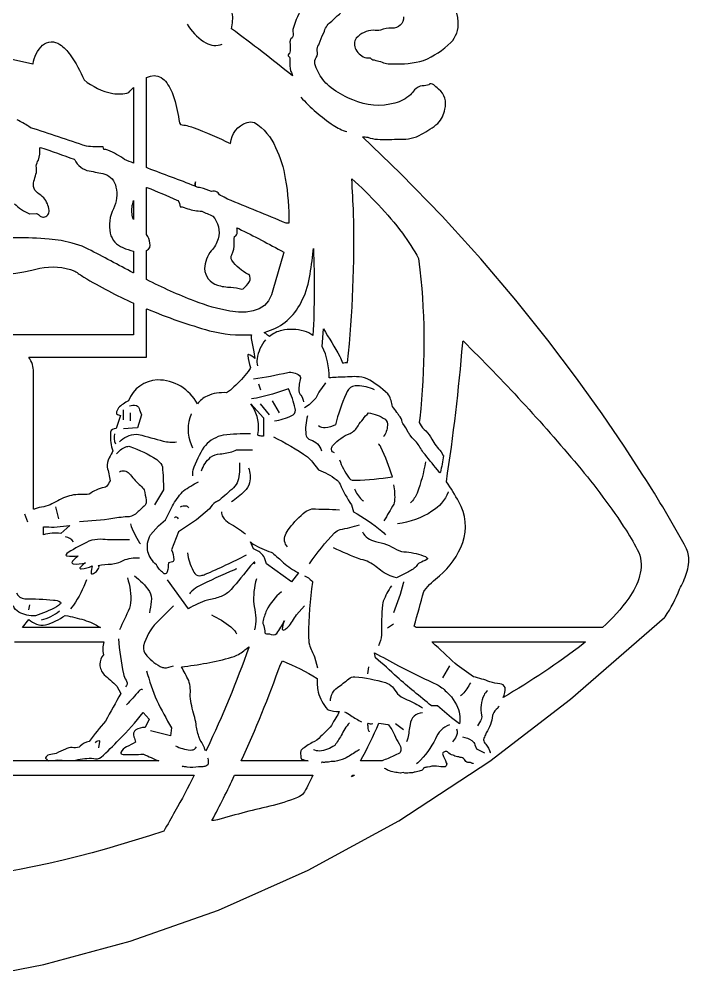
# Model space of a CAD drawing. Extents: x 0.5 to 38.1, y 1.1 to 53.1.
# Drawn here: x 26.46 to 38.14, y 1.38 to 18.17 of the extents above; entities that cross this region are included whole.
import ezdxf

# ---------------------------------------------------------------- set-up
doc = ezdxf.new("R2010")
doc.units = 0
doc.linetypes.add('0', pattern=[0])
doc.layers.add('1', color=7, linetype='0')

msp = doc.modelspace()

# ---------------------------------------------------------------- linework, layer by layer
at = {"layer": '1'}
for p, q in [((30.635605, 11.804092), (30.670502, 11.699402)), ((30.82756, 11.263123), (30.670502, 11.455093)), ((31.00206, 11.298035), (30.879913, 11.507431)), ((28.2798, 11.175873), (28.2798, 11.350388)), ((28.401962, 11.158432), (28.401962, 11.298035)), ((27.093185, 9.6577), (27.145538, 9.448303)), ((26.552223, 9.535553), (26.604576, 9.395935)), ((26.639473, 7.947571), (26.622017, 7.860306)), ((32.886703, 7.546204), (32.991409, 7.616013)), ((33.968628, 6.883102), (33.846466, 6.673676)), ((32.555145, 6.865631), (32.537689, 6.7435)), ((33.165909, 5.766266), (33.026306, 5.870972))]:
    msp.add_line(p, q, dxfattribs=at)
for points in [[(33.166687, 18.210815, -0.462838), (32.963943, 18.015396, 0.124914), (32.765152, 17.98053, -0.105402), (32.640579, 17.980118, 0.194463), (32.34264, 17.839966, 0.305219), (32.336601, 17.640497, 0.222743), (32.523972, 17.493286), (32.585281, 17.493286, 0.172556), (32.653603, 17.458729, 0.021804), (32.767776, 17.429352, 0.122024), (32.979385, 17.389679, 0.074393), (33.518234, 17.449661, 0.093763), (33.992676, 17.762917, 0.208223), (34.121567, 18.12254, 0.250482), (33.833889, 18.627701, 0.092221)], [(31.452774, 18.453064, 0.093331), (31.26059, 18.05777, 0.211499), (31.240633, 17.920519, -0.297382), (31.203543, 17.830088, 0.200838), (31.186569, 17.775345, -0.088488), (31.179001, 17.569214, 0.72357), (31.165546, 17.520182, -0.183923), (31.185165, 17.452316, 0.05406), (31.196732, 17.266174), (31.199356, 17.260208, -0.159232), (31.229034, 17.182419, 0.01208), (30.166277, 18.00383, 0.093251), (30.180159, 18.283937, -0.018333)], [(25.417992, 1.384674), (26.889198, 1.668457), (28.399124, 2.075134), (29.940262, 2.619034), (31.505112, 3.314362), (33.086151, 4.175354), (34.675888, 5.216263), (36.080734, 6.298752), (37.722656, 7.726563), (37.732117, 7.739059, 0.057143), (37.982666, 8.219788, 0.050661), (38.105694, 8.500515, 0.104056), (38.140171, 8.806457, 0.067425), (38.106277, 8.922943, 0.017721), (37.344757, 10.213486), (37.017288, 10.717667), (36.631546, 11.284012), (36.187927, 11.903427), (35.686813, 12.566803), (35.128601, 13.265045), (34.513672, 13.989044), (33.842438, 14.729691), (33.11528, 15.47789), (32.451721, 16.115356, -0.049928), (32.544098, 16.110367, 0.081771), (32.711716, 16.074661, 0.021092), (33.112854, 16.078064, 0.150809), (33.480003, 16.161039, 0.049584), (33.767303, 16.350708, 0.146597), (33.88797, 16.599396, 0.297155), (33.779961, 16.950123), (33.756996, 16.969524), (33.732834, 16.987411, 0.166473), (33.651508, 17.044331, 0.249791), (33.610886, 17.025986, -0.095598), (33.495171, 17.008913, 0.193184), (33.36005, 16.934608, 0.028564), (33.28833, 16.849365, -0.12612), (33.017673, 16.70632, -0.179744), (32.283592, 16.762465, -0.058016), (31.943354, 16.941042), (31.904871, 16.970224), (31.867682, 17.001038, -0.105568), (31.676268, 17.254047, -0.053722), (31.619711, 17.393061, -0.190433), (31.645477, 17.504166, 0.200092), (31.6623, 17.620747, -0.204092), (31.68811, 17.72139), (31.69726, 17.742575, -0.039448), (31.771187, 17.92304), (31.787643, 17.96167, -0.178742), (31.915497, 18.13623, -0.026787), (32.068523, 18.277328, 0.073307)], [(29.392258, 18.082306, 0.100853), (29.680046, 17.778427), (29.716888, 17.756958, 0.240759), (30.004013, 17.736313)], [(25.706062, 17.610016), (26.702255, 17.388626), (26.70565, 17.389313, -0.163077), (26.868744, 17.715969, -0.349987), (27.1721, 17.728563, -0.093783), (27.351448, 17.546097, -0.051676), (27.594421, 17.110077, 0.122259), (28.093872, 16.874542, 0.121292), (28.374702, 16.89093, -0.017176), (28.457047, 16.980484), (28.458595, 16.972656), (28.458595, 15.675781), (28.458282, 15.659393, -0.011544), (28.301369, 15.718475, 0.059431), (28.010765, 15.883453, 0.057132), (27.939827, 15.89859, 0.013341), (27.927528, 15.943481, -0.033193), (27.635849, 15.951553, 0.00462), (26.661621, 16.276062), (26.626965, 16.301161, 0.02351), (26.426714, 16.412117)], [(31.373047, 16.811691, 0.059381), (31.94162, 16.318237, 0.069684), (32.17775, 16.207458)], [(26.380033, 14.948924, 0.105704), (26.641327, 14.77507), (26.650414, 14.773941), (26.763702, 14.779861, -0.150652), (26.826094, 14.733775, 0.242543), (26.888191, 14.717239, 0.428112), (26.983177, 14.832916, 0.148464), (26.891487, 15.05336, 0.037181), (26.779793, 15.138702, -0.335111), (26.727051, 15.373108, 0.007968), (26.763351, 15.496033, 0.017732), (26.759834, 15.606613, -0.089242), (26.796692, 15.710617, 0.08773), (26.822815, 15.925812), (26.834066, 15.931396, -0.004879), (27.419687, 15.726455), (27.432014, 15.715836, 0.241746), (27.685013, 15.520981, -0.018225), (27.95396, 15.466655, -0.279883), (28.149111, 15.241002, -0.177511), (28.104942, 14.862122, 0.165493), (28.049488, 14.432596, 0.239541), (28.270666, 14.182339, 0.051669), (28.458603, 14.122574), (28.458595, 13.742676), (28.452599, 13.742017, 0.003739), (27.666418, 14.157409), (27.559853, 14.205841), (27.385147, 14.262756), (27.191422, 14.304352), (26.98243, 14.332306, 0.04537), (25.829741, 14.324442, 0.008458)], [(24.56752, 13.77124, 0.107604), (26.819426, 13.822007, -0.148089), (27.432457, 13.774187, 0.029054), (27.59189, 13.669578, 0.034674), (28.458603, 13.212372), (28.458595, 12.660889), (28.430183, 12.660843), (25.287071, 12.660843)], [(30.757767, 12.5719, 0.131684), (30.611603, 12.244324, 0.083301), (30.618149, 12.11821)], [(30.548355, 11.891342, 0.022658), (31.146976, 12.004312, -0.200829), (31.35014, 11.9512, -0.269203), (31.36647, 11.881241, 0.103965), (31.346252, 11.654755, 0.159274), (31.373281, 11.608411, -0.168382), (31.420868, 11.48999)], [(31.804764, 11.821549, 0.05524), (31.636276, 11.55513, -0.092352), (31.438324, 11.385284)], [(32.659851, 11.699402, 0.100254), (32.361572, 11.771912), (32.324402, 11.768875, 0.271417), (32.182373, 11.670181), (32.163605, 11.632156, 0.035628), (31.979416, 11.089096, -0.098312), (31.801052, 11.035288, -0.153425), (31.682633, 11.071182)], [(30.91481, 11.158432, 0.077024), (31.217575, 11.250122), (31.241699, 11.266724, 0.337018), (31.27771, 11.374268, 0.053516), (31.159714, 11.715561, -0.028636), (30.599365, 11.554474), (30.554321, 11.547043), (30.513458, 11.542328)], [(28.384506, 11.420181, -0.164821), (28.506577, 11.425678, -0.246914), (28.563766, 11.353577), (28.593918, 11.263123), (28.524574, 11.037781), (28.522507, 11.036179), (28.2798, 11.018829)], [(29.466431, 11.280579), (29.463877, 11.275725, 0.20342), (29.460373, 10.744446), (29.483871, 10.687271)], [(31.961838, 10.600022), (31.950069, 10.604097, -0.400429), (31.912525, 10.68081, -0.150116), (31.93985, 10.731888, -0.120559), (32.234234, 10.938963, 0.158653), (32.375347, 11.074604, -0.043557), (32.555145, 11.298035, -0.111891), (32.846169, 11.187319, -0.244053), (32.88612, 11.079286, -0.139279), (32.816894, 10.879211)], [(31.490677, 11.245666, 0.094149), (31.463856, 10.918899, 0.164557), (31.514999, 10.838272), (31.54303, 10.826859, -0.273647), (31.73497, 10.634918)], [(28.210007, 10.791977, -0.19824), (28.50238, 10.923889), (28.546204, 10.920212, -0.012997), (28.974482, 10.804258, 0.082643), (29.204674, 10.791977)], [(30.496002, 10.93158, 0.026817), (30.022995, 10.911621, 0.150979), (29.709738, 10.728072), (29.685562, 10.700531, 0.051916), (29.489304, 10.299484), (29.484505, 10.27713), (29.483879, 10.261002), (29.483871, 10.198669)], [(30.897354, 10.879211, -0.04248), (31.4902, 10.53033, -0.058192), (31.579544, 10.435913), (31.682632, 10.30336, -0.073507), (31.993195, 10.134171, -0.091529), (32.060471, 10.055344, 0.046945), (32.25856, 9.692429), (32.293091, 9.571503), (32.293549, 9.570358, -0.043465), (32.788818, 9.235016), (32.823761, 9.201202), (32.851807, 9.169098)], [(32.049088, 10.477859, 0.05816), (32.205399, 10.175751, 0.270364), (32.297638, 10.122008), (32.332916, 10.120667, 0.027434), (32.97377, 10.181808, 0.0356), (32.773849, 10.698898, 0.102083), (32.729645, 10.757065)], [(28.157661, 10.582565, -0.123272), (28.320946, 10.705811, -0.125642), (28.394791, 10.71228, -0.05553), (28.861925, 10.481889, -0.103363), (28.951958, 10.383835), (28.960373, 10.355713, -0.025966), (28.977829, 9.954361), (28.820778, 9.692596)], [(29.640938, 10.285919, -0.135971), (29.80159, 10.522446, -0.162061), (29.965858, 10.58241, 0.05832), (30.202766, 10.628562), (30.228561, 10.639686), (30.253632, 10.652359), (30.530899, 10.652359)], [(30.304047, 10.425522, -0.093699), (30.276068, 10.110183, -0.114272), (30.199341, 9.989258, -0.010169), (29.955404, 9.77505, -0.057509), (29.889282, 9.738861, 0.090397), (29.780533, 9.622787), (29.553688, 9.430847), (29.239586, 9.221451), (29.117416, 8.907318, -0.096364), (29.161591, 8.738007, -0.317644), (29.134872, 8.697937), (29.065117, 8.680496, -0.062886), (29.044395, 8.522781), (29.035629, 8.503784, -0.50627), (28.977859, 8.498932, -0.090691), (28.855675, 8.645569, -0.129367), (28.705368, 8.872833, -0.169448), (28.750977, 9.169098), (28.890572, 9.326126), (29.012726, 9.430847), (29.134872, 9.67514, -0.04595), (29.309372, 9.919449), (29.329529, 9.937561, -0.04057), (29.588585, 10.093948)], [(33.54982, 10.442963, -0.055515), (33.402573, 9.898193, -0.106546), (33.288055, 9.727493)], [(28.210007, 10.268463, -0.344485), (28.381294, 10.240906), (28.404099, 10.217636, 0.052701), (28.580925, 10.028177, -0.052041), (28.642914, 9.952774, 0.009182), (28.678011, 9.774664, -0.139081), (28.659431, 9.688232, 0.015731), (28.519121, 9.556785, -0.118368), (28.382385, 9.484177, 0.040976), (28.096733, 9.452572, -0.023105), (27.511993, 9.395935)], [(30.461105, 10.338257, -0.155021), (30.480419, 10.079621, -0.133687), (30.389929, 9.928809, -0.06328), (30.164444, 9.744934)], [(32.310837, 9.971802, 0.076888), (32.432022, 9.783966), (32.450134, 9.770172), (32.467896, 9.76239)], [(32.991409, 10.041595, -0.064358), (33.010712, 9.756256), (33.005203, 9.727539), (32.996799, 9.702987, -0.001581), (32.825626, 9.41339)], [(33.951172, 9.919449), (33.948647, 9.911709, -0.152936), (33.663849, 9.580078, -0.108515), (33.061218, 9.361038)], [(29.274483, 9.6577, -0.123202), (29.378216, 9.6754, -0.262818), (29.414077, 9.640259)], [(29.989944, 9.570435, 0.178085), (30.017467, 9.480523, 0.130381), (30.126968, 9.373596, -0.029516), (30.408752, 9.186539)], [(31.141678, 8.959671, -0.302263), (31.107681, 9.16684, -0.092288), (31.178108, 9.286427, -0.058262), (31.453951, 9.572529, -0.102439), (31.568604, 9.620865, -0.016617), (32.049088, 9.605347)], [(28.401962, 9.361038, 0.061451), (28.561272, 9.029266), (28.576462, 9.012024)], [(31.525574, 8.663025, -0.039338), (31.963743, 9.204736, -0.102934), (32.059128, 9.260666, 0.02662), (32.398087, 9.343597)], [(28.384506, 9.081833), (28.044098, 9.081833, -0.013167), (27.882442, 9.091794, 0.082848), (27.67981, 9.060776, 0.021648), (27.318237, 8.863022), (27.293343, 8.843201), (27.279335, 8.826401), (27.278366, 8.813309), (27.292603, 8.804657, 0.092115), (27.491798, 8.802048, 0.057825), (27.392616, 8.70929), (27.384987, 8.694809, 0.511956), (27.401306, 8.664505, 0.105693), (27.616539, 8.680359, 0.101797), (27.521301, 8.593246, 0.523603), (27.542305, 8.575883, 0.097994), (27.737907, 8.627655, 0.071449), (27.716675, 8.503418, 0.578115), (27.73942, 8.489971, 0.177688), (27.808477, 8.530361, 0.106948), (27.857378, 8.602166, 0.258557), (27.839798, 8.635361, -0.046226), (28.071489, 8.659064, 0.10947), (28.276138, 8.722794, -0.122045), (28.559013, 8.767731)], [(32.450439, 9.221451, 0.235332), (32.678223, 9.053802, -0.090624), (33.046223, 8.912065, 0.117115), (33.217289, 8.869855, -0.076034), (33.548492, 8.788788), (33.570648, 8.775238), (33.583389, 8.761841), (33.585068, 8.748917), (33.574036, 8.73671, -0.019635), (33.449368, 8.679521, 0.129429), (33.38559, 8.61821, -0.097716), (33.23175, 8.512741), (33.044479, 8.419083, -0.123876), (32.765518, 8.553284), (32.688354, 8.612076, 0.123495), (32.424728, 8.740036, -0.026042), (31.944382, 8.94223)], [(29.396622, 8.854996, 0.073061), (29.494865, 8.542175), (29.511024, 8.516174), (29.528481, 8.493591, 0.326644), (29.635538, 8.457368, 0.034181), (29.705589, 8.480347, 0.020041), (30.426209, 8.820085)], [(30.565811, 8.663025, 0.156217), (30.570389, 8.692841), (30.566605, 8.69342, 0.091886), (30.499268, 8.630234, -0.00868), (30.159237, 8.213495), (30.13241, 8.187144, -0.119076), (29.961061, 8.084482, -0.052105), (29.745697, 8.031158, 0.047425), (29.413345, 7.878754), (29.047623, 8.383835)], [(30.251694, 8.575775), (30.240677, 8.569656), (30.222366, 8.560883, 0.02309), (29.575287, 8.25966, 0.054501), (29.444824, 8.159286), (29.431534, 8.139526)], [(28.349609, 8.418716, -0.099421), (28.404335, 7.98024), (28.396378, 7.932739), (28.384125, 7.886719, -0.01204), (28.210007, 7.511292)], [(28.471764, 8.453629, -0.086682), (28.734196, 8.182258, -0.179719), (28.763693, 8.004427, -0.026712), (28.73352, 7.807953)], [(30.600693, 8.401276, 0.08615), (30.554337, 7.958115), (30.561172, 7.915741, -0.127764), (30.565811, 7.511292)], [(31.438324, 8.453629, -0.103032), (31.570114, 8.364288), (31.576385, 8.353149), (31.579193, 8.342164, 0.031554), (31.509247, 7.41066, 0.058556), (31.525574, 7.249557, 0.022335), (31.612823, 7.040161), (31.665176, 6.84819)], [(27.63414, 8.383835, -0.06501), (27.408783, 7.940277), (27.382278, 7.907349), (27.354942, 7.877747)], [(32.956497, 8.279114, 0.056687), (32.814407, 8.009399), (32.807632, 7.982025), (32.80191, 7.949965, 0.030081), (32.781364, 7.422118, -0.096332), (32.729645, 7.232117)], [(33.165909, 8.348923), (33.165024, 8.337387), (33.16243, 8.321518, -0.037421), (32.991409, 7.807953)], [(26.412628, 8.156967, 0.289235), (26.562164, 8.053436, -0.025162), (27.060196, 8.03096, -0.129861), (27.18071, 7.99382), (27.186813, 7.980377), (27.180435, 7.965027, -0.074347), (27.114258, 7.9133, -0.040834), (26.744171, 7.7556, -0.130523), (26.454618, 7.817499, -0.154176), (26.360275, 7.930115)], [(31.036957, 8.174408, 0.10422), (30.777983, 7.848013, 0.063456), (30.714478, 7.648773, 0.205025), (30.725754, 7.595276), (30.732529, 7.582977, -0.019329), (30.748468, 7.46107, 0.260403), (30.775223, 7.441498), (30.82756, 7.441498, 0.338049), (30.957581, 7.447861, 0.044425), (31.08931, 7.668365, 0.103532), (31.051676, 7.522431, 0.474556), (31.082062, 7.508789, 0.113637), (31.154663, 7.562363, 0.049677), (31.299072, 7.773468), (31.438324, 7.930115)], [(29.152328, 7.930115), (28.855675, 7.633453, 0.123204), (28.632017, 7.231557, 0.248372), (28.689535, 7.059101, 0.119408), (28.961546, 6.855377, 0.104624), (29.030182, 6.84819), (29.152328, 6.883102)], [(29.815445, 7.773071, -0.05163), (30.15523, 7.565212, -0.061899), (30.241882, 7.466629), (30.251694, 7.441498)], [(26.382896, 7.299744), (27.916161, 7.299744), (27.935997, 7.299103, 0.110691), (27.930817, 7.075012, 0.142651), (27.86676, 6.909378, 0.180919), (27.945, 6.726669, -0.019672), (28.163414, 6.52832), (28.233202, 6.400403, -0.001586), (27.966999, 5.91858, 0.012978), (27.681427, 5.563614, 0.133816), (27.523758, 5.478027), (27.506378, 5.463959, -0.12783), (27.385723, 5.455882, 0.132939), (27.26812, 5.429279, 0.029351), (27.107101, 5.353516, -0.063693), (26.982613, 5.329956, 0.173358), (26.918564, 5.275085), (26.920166, 5.269867, -0.144019), (26.948488, 5.236409, 0.178767), (26.973022, 5.224854, 0.024537), (27.133911, 5.242737, 0.065035), (27.451225, 5.23555, -0.081641), (27.76207, 5.265991, 0.268084), (27.890175, 5.288742, 0.02519), (28.204254, 5.594727, 0.033994), (28.62384, 6.067795), (28.727455, 5.952698), (28.727242, 5.951431), (28.658134, 5.807434, 0.13223), (28.494814, 5.765233, 0.345247), (28.463333, 5.641464, -0.065248), (28.489128, 5.552597, -0.039843), (28.334616, 5.46907, 0.140621), (28.233934, 5.36951, 0.44639), (28.254921, 5.340424), (28.274307, 5.337357, 0.02548), (28.631462, 5.341446, 0.014332), (28.898849, 5.221359), (25.123344, 5.221344)], [(28.192551, 7.354263, 0.031588), (28.282448, 6.740494, 0.100071), (28.328672, 6.633236), (28.336678, 6.614713, -0.40469), (28.314713, 6.516647)], [(28.681168, 6.795837, 0.029229), (28.863091, 6.278366, 0.017994), (29.117348, 5.800674), (29.100113, 5.662674), (29.099655, 5.661636), (28.750977, 5.748825)], [(31.892044, 6.272339, -0.223842), (32.015121, 6.505554, 0.031617), (32.211872, 6.656225, -0.142801), (32.316956, 6.693054, -0.04636), (32.851261, 6.589905, -0.093611), (32.976593, 6.518631), (32.994278, 6.494186, 0.202733), (33.233452, 6.290896, -0.054287), (33.497467, 6.150192)], [(34.335083, 6.586441, -0.05484), (34.197739, 6.388504), (34.17868, 6.371368), (34.160583, 6.359573)], [(28.611374, 6.464295, 0.423013), (28.590015, 6.46874, 0.170163), (28.550926, 6.442307, -0.022877), (28.332169, 6.202515)], [(34.631729, 6.446838, 0.157066), (34.571735, 6.371013, 0.170711), (34.529583, 6.01909, -0.16806), (34.509583, 5.923325), (34.45723, 5.83609)], [(32.136337, 6.080368, -0.082609), (32.250809, 6.014184, 0.03326), (32.432983, 5.905884)], [(33.497467, 6.062927, 0.389156), (33.282639, 5.85901, -0.009874), (33.239899, 5.618148), (33.230003, 5.58718), (33.218246, 5.55687)], [(34.83342, 6.174744, 0.202841), (34.809891, 6.14537, 0.099631), (34.725372, 6.03479), (34.719711, 6.016266, -0.111414), (34.611073, 5.712185), (34.604473, 5.694828), (34.600128, 5.676773, 0.120476), (34.564545, 5.598953), (34.55986, 5.591141, 0.120605), (34.60078, 5.515139, -0.099315), (34.680199, 5.366804), (34.680435, 5.360992, 0.350178), (34.685272, 5.378464)], [(32.223587, 5.888412, 0.054465), (32.0784, 5.666786, -0.03927), (31.966385, 5.49292, -0.13582), (31.701792, 5.395165, -0.112301), (31.595383, 5.417282)], [(32.629715, 5.869201, -0.154898), (32.551964, 5.875268, 0.618503), (32.539371, 5.850055, -0.078947), (32.544216, 5.789125, 0.166799), (32.563461, 5.744644), (32.565491, 5.737823), (32.564911, 5.730301)], [(33.968628, 5.853531, 0.212633), (33.725449, 5.609822, -0.089445), (33.416824, 5.191513), (33.392776, 5.172943)], [(34.090775, 5.783707, -0.239274), (34.073318, 5.626663), (34.020966, 5.55687)], [(27.791191, 5.539429, -0.189381), (27.854111, 5.577774), (27.861511, 5.570755), (27.863037, 5.55307), (27.858109, 5.524918), (27.843552, 5.452164)], [(34.19548, 5.644104, -0.089885), (34.359604, 5.577601, -0.148503), (34.411835, 5.504562), (34.439758, 5.434753), (34.579391, 5.364899)], [(29.187233, 5.487076, 0.092702), (29.445488, 5.411804), (29.474342, 5.413452, 0.294692), (29.553688, 5.469604)], [(32.398254, 5.415482, 0.403942), (32.376232, 5.405499, -0.104525), (32.343399, 5.385956, -0.032132), (32.141312, 5.265076, -0.033772), (31.971184, 5.212524, -0.059591), (31.904572, 5.211761, -0.108271), (31.805435, 5.202744), (31.798523, 5.201126, -0.355263), (31.751789, 5.202079, 0.420268), (31.735901, 5.192795), (31.740829, 5.193268)], [(34.388977, 5.184021, -0.437801), (34.358894, 5.18479, 0.177574), (34.310719, 5.192063, -0.285447), (34.241837, 5.230133), (34.229965, 5.246109, 0.292352), (34.156635, 5.28273, -0.135476), (34.130707, 5.295471, -0.204318), (34.045135, 5.317032), (34.035889, 5.320526, -0.193388), (33.934258, 5.378234, 0.350898), (33.882401, 5.379364), (33.871399, 5.374771, 0.503498), (33.852432, 5.33734, 0.020072), (33.913895, 5.191391, -0.360692), (33.901512, 5.124428), (33.893402, 5.11972, -0.061033), (33.744171, 5.130707, 0.097876), (33.584946, 5.111389, 0.132271), (33.525566, 5.101229), (33.517212, 5.095047, -0.295736), (33.45895, 5.049129, -0.025859), (33.371521, 5.026031, 0.319868), (33.341278, 5.020752, -0.127117), (33.272049, 5.017166, -0.163552), (33.160583, 5.017769, 0.142795), (33.114136, 5.009368), (33.106277, 5.008926, 0.06602), (33.004608, 5.024384, 0.003157), (32.897476, 5.05426, 0.077952), (32.835388, 5.089798), (32.83342, 5.082153)], [(29.750076, 5.276596), (29.750809, 5.263412, -0.090377), (29.758942, 5.167725), (29.754105, 5.154465, -0.234111), (29.680405, 5.127787, -0.151342), (29.65473, 5.11968, -0.062862), (29.592697, 5.119202, -0.053103), (29.392296, 5.112375), (29.375389, 5.117538, -0.154429), (29.31588, 5.129089), (29.309196, 5.127563), (29.305641, 5.119202)]]:
    msp.add_lwpolyline(points, format="xyb", dxfattribs=at)
for points in [[(28.68528, 15.580688), (28.68528, 17.153381), (28.752495, 17.177567), (28.814323, 17.185959, -0.249245), (29.036352, 17.058765, -0.095603), (29.165163, 16.783684, -0.040683), (29.256386, 16.36412), (29.278412, 16.331757, -0.058453), (29.496643, 16.279266, -0.028111), (30.14978, 15.999084, -0.320009), (30.437103, 16.364761), (30.494873, 16.380157), (30.569473, 16.369476, -0.142351), (30.935656, 15.933208, -0.072808), (31.105171, 15.390976, -0.050261), (31.164124, 14.608902), (31.11746, 14.608078, 0.0048), (30.098513, 15.03012, 0.069132), (29.973053, 15.091736, -0.003923), (29.91832, 15.153183, 0.179221), (29.815353, 15.164215, 0.014429), (29.628386, 15.22759), (29.607378, 15.231193), (29.586159, 15.2332), (29.53878, 15.25177), (29.53878, 15.332291, 0.186071), (29.531952, 15.256104, 0.002381), (28.706116, 15.568236)], [(31.989304, 11.917786, 0.007089), (31.868759, 11.908783, 0.118769), (31.750305, 12.457199), (31.768419, 12.764236, -0.010755), (32.057007, 12.283051, -0.055505), (32.100388, 12.172363, -0.003501), (32.192413, 12.177383, 0.03156), (32.295322, 14.779801, 0.008288), (32.263275, 15.385971, -0.049254), (33.148209, 14.432709, -0.038308), (33.428513, 13.993011), (33.453934, 13.794159, -0.055247), (33.449753, 11.208008), (33.442719, 11.128616), (33.456593, 11.102302, 0.105863), (33.553539, 10.985553, -0.076498), (33.659191, 10.83802, 0.050538), (33.823318, 10.620407), (33.86116, 10.554428), (33.862305, 10.551224, -0.036983), (33.809433, 10.2603), (33.798721, 10.251465), (33.757965, 10.304474, -0.005385), (33.511612, 10.607681, 0.012894), (33.394775, 10.788757, -0.028462), (33.294373, 10.889801, 0.055168), (33.250671, 10.953278, 0.077951), (33.153675, 11.110293), (33.147503, 11.12306), (33.143478, 11.136658, 0.201407), (33.087357, 11.252029, 0.085195), (33.048157, 11.306747, 0.055273), (32.973999, 11.408478, 0.112109), (32.906784, 11.610733), (32.891724, 11.628738, 0.071538), (32.530525, 11.893725, 0.117364), (32.347473, 11.929932), (32.311172, 11.930451, -0.003328)], [(28.68528, 13.625351), (28.68528, 14.131668, 0.3847), (28.743719, 14.263029, 0.09607), (28.685776, 14.411591), (28.68528, 14.418442), (28.68528, 15.231125), (28.69165, 15.235185, -0.005022), (29.213903, 15.013719), (29.230507, 15.003769, -0.134142), (29.270485, 14.897751, -0.06107), (29.404558, 14.862679, 0.072098), (29.647621, 14.819534, -0.004876), (29.838776, 14.731659, -0.265556), (29.930851, 14.333523, -0.125556), (29.811449, 14.129086, 0.163472), (29.697252, 13.81717, 0.323571), (29.919144, 13.528999, 0.077735), (30.153748, 13.493273, -0.058181), (30.347321, 13.456039), (30.366806, 13.461807, 0.057016), (30.480947, 13.591105, 0.266223), (30.47345, 13.711777), (30.460766, 13.715883, -0.122092), (30.169819, 13.963356, -0.247619), (30.169479, 14.058197, 0.150355), (30.21213, 14.25742, -0.039984), (30.216873, 14.370941), (30.22113, 14.377274, 0.314689), (30.263128, 14.453834, 0.028882), (30.261032, 14.526382), (30.292297, 14.51413, -0.012376), (31.076477, 14.104858), (31.075394, 14.079102), (30.887512, 13.440262), (30.863663, 13.361526), (30.811691, 13.255219), (30.739761, 13.173416), (30.649582, 13.114471), (30.542801, 13.076752), (30.421112, 13.058578), (30.286209, 13.058304), (30.139755, 13.07428, -0.05124), (29.524637, 13.248845, -0.02934)], [(28.458588, 15.003983), (28.458595, 14.674973, -0.130622), (28.431419, 14.774197, -0.117282)], [(30.762451, 12.682068, 0.023179), (30.733658, 12.701828), (30.799957, 12.723358, 0.201515), (31.374243, 13.216167, 0.082055), (31.526478, 13.663438, 0.029024), (31.588623, 14.124954), (31.59433, 14.16571, -0.024006), (31.587402, 12.649246, 0.100538), (31.431095, 12.723213, 0.122733), (31.042784, 12.738967, 0.105431), (30.826736, 12.633499, -0.02231)], [(28.685265, 12.271957), (28.68528, 13.110275), (28.689171, 13.113832, 0.028966), (29.783731, 12.731509, 0.079222), (30.512177, 12.662201, 0.076203), (30.510208, 12.596222, 0.016045), (30.557922, 12.365372), (30.574539, 12.249084, 0.100372), (30.46385, 12.315573, 0.476018), (30.449448, 12.299103, 0.062137), (30.495743, 12.092865, -0.106359), (30.45845, 12.022034, -0.049285), (30.206741, 11.751129, -0.075485), (30.080292, 11.648239, 0.128839), (29.738628, 11.592333, 0.108928), (29.57019, 11.457016, 0.27843), (28.873514, 11.873409, 0.299686), (28.368126, 11.509628, 0.060072), (28.192276, 11.384735), (28.157669, 11.315491), (28.157661, 11.280563, 0.047371), (28.227325, 11.251511), (28.22258, 11.236847), (28.15184, 11.024612), (28.149197, 11.024542, 0.35173), (28.054016, 10.96199, 0.082562), (28.084267, 10.670563), (28.092003, 10.653473), (28.098236, 10.638214, -0.004794), (28.029852, 10.51302, 0.124305), (27.996956, 10.349152, -0.025695), (28.047028, 10.112198, -0.029088), (27.986069, 10.010941), (27.966377, 10.003206), (27.9464, 9.996244, 0.108723), (27.68119, 9.877457, -0.055968), (27.558491, 9.875505, 0.087695), (27.270058, 9.828995, 0.015759), (27.000504, 9.693466), (26.964746, 9.679956, -0.070559), (26.81134, 9.645098, 0.111138), (26.742844, 9.621849), (26.728552, 9.618069), (26.713882, 9.616226), (26.713066, 9.631241), (26.713058, 12.006195, 0.163958), (26.628059, 12.268036), (26.640511, 12.271973)], [(34.205521, 12.554505, -0.023427), (36.208023, 10.383255, -0.032301), (37.049885, 9.24804, -0.030939), (37.271225, 8.863266, -0.168547), (37.284695, 8.451132, -0.098159), (37.097286, 8.065889, -0.058324), (36.636093, 7.549744), (33.39003, 7.549744, -0.049153), (33.352859, 7.572723, 0.00876), (33.519135, 8.179779), (33.530304, 8.19751, -0.050778), (33.7939, 8.453644, 0.12628), (34.201984, 9.033008, 0.217929), (34.13052, 9.744362, 0.038578), (33.914383, 10.092896, 0.017218), (34.199463, 12.518509), (34.202713, 12.540848)], [(30.704819, 10.890533, -0.008121), (30.629669, 10.903259), (30.622787, 10.92215), (30.635452, 10.988022, 0.185844), (30.500366, 11.455093), (30.722626, 11.211044), (30.722839, 11.207809), (30.722855, 10.889297, -0.078854)], [(27.34314, 9.331787), (27.186913, 9.192917, 0.107413), (26.884277, 9.17067), (26.884277, 9.305954, -0.017218), (27.069824, 9.302856), (27.338867, 9.331467)], [(30.855118, 8.864365), (30.879913, 8.854996, -0.016457), (31.071869, 8.680481, 0.052373), (31.333618, 8.505981), (31.211472, 8.348923), (30.775223, 8.663025), (30.740311, 8.767731), (30.729202, 8.792816, 0.14421), (30.575054, 8.914484), (30.548355, 8.924789), (30.496002, 9.046936), (30.514557, 9.028519), (30.542618, 9.008484, 0.040386)], [(26.627815, 7.691559, 0.223969), (26.921806, 7.595703, 0.0683), (27.26651, 7.76062, -0.023173), (27.593914, 7.683409, -0.064575), (27.881493, 7.549728), (26.519318, 7.549744), (26.518097, 7.550476)], [(33.667145, 7.299744), (36.343155, 7.299744), (36.296768, 7.261703, -0.033007), (34.906982, 6.331666, 0.133363), (34.938011, 6.501775, 0.352803), (34.848587, 6.566877, -0.066582), (34.6759, 6.604534, 0.032572), (34.387436, 6.691116, -0.018664), (34.065735, 6.922867, 0.000077), (33.670017, 7.292022)], [(29.621063, 5.585968, -0.101166), (29.596045, 5.647047, -0.049433), (29.547543, 5.865503, 0.044974), (29.514046, 6.016809, -0.036153), (29.443199, 6.350891, 0.105715), (29.419861, 6.625412, 0.010726), (29.292389, 6.865662, 0.040882), (30.168224, 7.031075), (30.210543, 7.046791, 0.089664), (30.400827, 7.160064), (30.435303, 7.186819), (30.469833, 7.213501), (30.470123, 7.203384, -0.023468), (29.736435, 5.42836), (29.712234, 5.400589, 0.046485)], [(34.003525, 6.342117), (34.092438, 6.199829, -0.161), (34.143127, 5.870972), (34.00354, 5.975662), (33.759354, 6.184967), (33.758011, 6.185074), (33.654617, 6.185072, -0.00984), (33.053421, 6.684509, 0.016141), (32.677216, 7.023193), (32.659927, 7.10959, -0.007229), (33.080196, 6.88171), (33.183098, 6.828002, 0.007493), (33.745483, 6.557475, -0.074929), (33.915436, 6.430222)], [(32.043228, 6.085953, -0.109294), (31.987541, 5.976587, 0.033983), (31.910355, 5.840027, -0.040792), (31.721069, 5.648254, -0.11835), (31.575037, 5.541654, 0.056534), (31.390991, 5.419189, 0.23201), (31.372677, 5.373085, 0.090748), (31.385742, 5.25531, 0.034049), (31.505249, 5.221344), (30.336367, 5.221344, 0.021798), (31.018862, 6.907012), (31.05481, 6.969513, -0.041826), (31.659363, 6.662064, 0.052419), (31.678345, 6.42546, 0.11487), (31.841919, 6.121735), (31.853485, 6.113754, 0.068804)], [(33.010498, 5.679993, 0.070574), (33.089878, 5.521769, -0.102796), (33.123005, 5.419736, -0.189965), (33.096405, 5.359375, -0.004789), (32.899048, 5.261978, 0.087509), (32.795868, 5.221344), (32.417145, 5.221344, 0.017726), (32.738434, 5.879532, 0.00462), (32.893158, 5.859848), (32.90242, 5.854446, -0.061922)], [(29.180084, 4.340012, -0.007866), (28.983223, 3.999038, -0.109911), (20.77544, 3.085366, -0.081277), (14.034158, 4.971344), (29.514168, 4.971344, -0.010436)], [(31.438995, 4.684372, -0.166565), (31.354034, 4.604263), (31.316559, 4.58461, -0.043761), (30.832123, 4.431656, 0.011871), (29.862732, 4.179748), (29.825638, 4.182877, 0.010968), (30.220062, 4.971344), (31.587082, 4.971344, -0.017852)], [(32.305222, 4.966965, 0.00431), (32.261002, 4.943481), (32.274811, 4.967361), (32.277649, 4.971329), (32.313141, 4.971344)]]:
    msp.add_lwpolyline(points, format="xyb", close=True, dxfattribs=at)
for centre, radius, start, end in [((28.457939, 10.876977), 0.339608, 170.747748, -159.32358), ((29.198776, 9.433415), 0.043441, 20.042534, 131.879222), ((27.250303, 8.951051), 0.183958, 31.415146, 84.578196), ((26.720034, 8.336095), 0.66293, -78.792994, -48.074548)]:
    msp.add_arc(centre, radius, start, end, dxfattribs=at)

doc.saveas('drawing.dxf')
